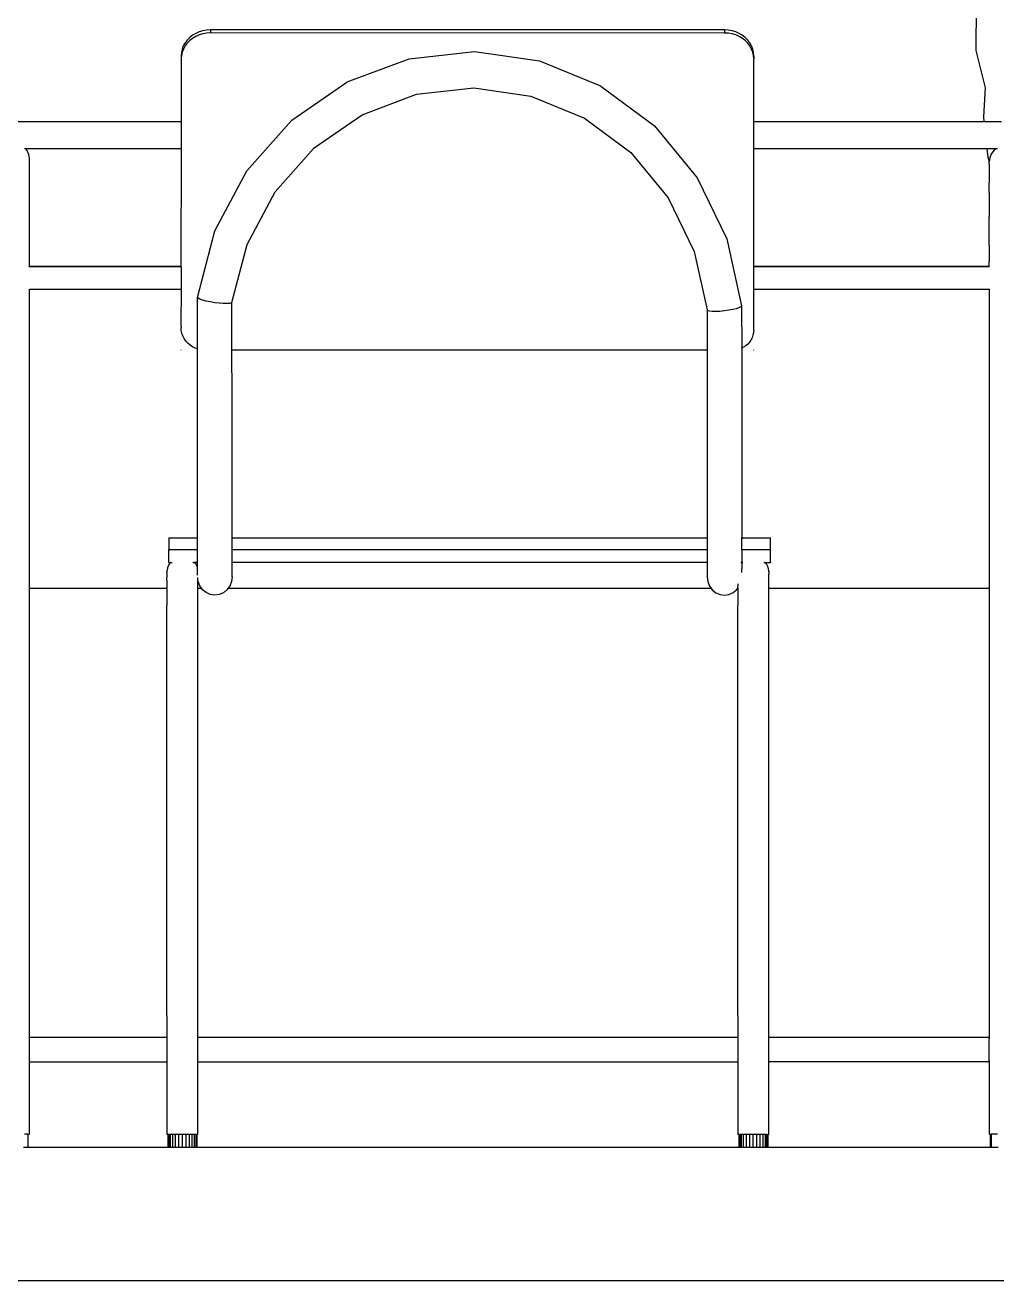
# Model space of a CAD drawing. Header units: metres. Extents: x -4.29 to 4.37, y -2.02 to 2.15.
# Drawn here: x -1.372 to -0.642, y -2.019 to -1.077 of the extents above; entities that cross this region are included whole.
import ezdxf

# ---------------------------------------------------------------- set-up
doc = ezdxf.new("R2010")
doc.units = ezdxf.units.M
doc.layers.add('SectionCutEdges', color=7, linetype='Continuous')

msp = doc.modelspace()

# ---------------------------------------------------------------- linework, layer by layer
for p, q in [((-0.65794, -1.06235), (-0.65818, -1.09602)), ((-1.24409, -1.08318), (-1.24648, -1.0846)), ((-1.2415, -1.08205), (-1.24409, -1.08318)), ((-1.23878, -1.08123), (-1.2415, -1.08205)), ((-1.23873, -1.08356), (-1.24146, -1.08438)), ((-1.23596, -1.08074), (-1.23878, -1.08123)), ((-1.23591, -1.08307), (-1.23873, -1.08356)), ((-1.23308, -1.08057), (-1.23596, -1.08074)), ((-1.23304, -1.0829), (-1.23591, -1.08307)), ((-0.84703, -1.08057), (-1.23308, -1.08057)), ((-1.23308, -1.08057), (-1.23304, -1.0829)), ((-0.84699, -1.08291), (-1.23304, -1.0829)), ((-0.84416, -1.08074), (-0.84703, -1.08057)), ((-0.84703, -1.08057), (-0.84699, -1.08291)), ((-0.84411, -1.08307), (-0.84699, -1.08291)), ((-0.84134, -1.08124), (-0.84416, -1.08074)), ((-0.84129, -1.08357), (-0.84411, -1.08307)), ((-0.83861, -1.08206), (-0.84134, -1.08124)), ((-0.83857, -1.08439), (-0.84129, -1.08357)), ((-0.83603, -1.08318), (-0.83861, -1.08206)), ((-0.83364, -1.0846), (-0.83603, -1.08318)), ((-1.25342, -1.09259), (-1.25434, -1.09501)), ((-1.25214, -1.09031), (-1.25342, -1.09259)), ((-1.25209, -1.09264), (-1.25337, -1.09492)), ((-1.25054, -1.08819), (-1.25214, -1.09031)), ((-1.2505, -1.09052), (-1.25209, -1.09264)), ((-1.24864, -1.08628), (-1.25054, -1.08819)), ((-1.2486, -1.08861), (-1.2505, -1.09052)), ((-1.24648, -1.0846), (-1.24864, -1.08628)), ((-1.24643, -1.08693), (-1.2486, -1.08861)), ((-1.24404, -1.08551), (-1.24643, -1.08693)), ((-1.24146, -1.08438), (-1.24404, -1.08551)), ((-0.83599, -1.08551), (-0.83857, -1.08439)), ((-0.8336, -1.08693), (-0.83599, -1.08551)), ((-0.83148, -1.08628), (-0.83364, -1.0846)), ((-0.83143, -1.08861), (-0.8336, -1.08693)), ((-0.82958, -1.0882), (-0.83148, -1.08628)), ((-0.82954, -1.09053), (-0.83143, -1.08861)), ((-0.82799, -1.09031), (-0.82958, -1.0882)), ((-0.82794, -1.09264), (-0.82954, -1.09053)), ((-0.82671, -1.0926), (-0.82799, -1.09031)), ((-0.82667, -1.09493), (-0.82794, -1.09264)), ((-0.82579, -1.09501), (-0.82671, -1.0926)), ((-1.25509, -1.10005), (-1.25512, -1.14949)), ((-1.2549, -1.09751), (-1.25509, -1.10005)), ((-1.25509, -1.10005), (-1.25505, -1.10238)), ((-1.25505, -1.10238), (-1.25507, -1.14949)), ((-1.25486, -1.09984), (-1.25505, -1.10238)), ((-1.25434, -1.09501), (-1.2549, -1.09751)), ((-1.2543, -1.09734), (-1.25486, -1.09984)), ((-1.25337, -1.09492), (-1.2543, -1.09734)), ((-1.13042, -1.11967), (-1.08389, -1.10221)), ((-1.08389, -1.10221), (-1.03477, -1.0968)), ((-1.03477, -1.0968), (-0.98589, -1.10373)), ((-0.82574, -1.09734), (-0.82667, -1.09493)), ((-0.82523, -1.09751), (-0.82579, -1.09501)), ((-0.82518, -1.09984), (-0.82574, -1.09734)), ((-0.82504, -1.10005), (-0.82523, -1.09751)), ((-0.825, -1.10238), (-0.82518, -1.09984)), ((-0.82504, -1.10005), (-0.825, -1.10238)), ((-0.82502, -1.14949), (-0.825, -1.10238)), ((-0.65818, -1.09602), (-0.65136, -1.12406)), ((-0.98589, -1.10373), (-0.94007, -1.12262)), ((-1.17196, -1.14835), (-1.13062, -1.1198)), ((-1.13062, -1.1198), (-1.13042, -1.11967)), ((-1.11921, -1.14421), (-1.07839, -1.12889)), ((-1.07839, -1.12889), (-1.03529, -1.12414)), ((-1.03529, -1.12414), (-0.9924, -1.13023)), ((-0.9924, -1.13023), (-0.9522, -1.1468)), ((-0.93986, -1.12277), (-0.94007, -1.12262)), ((-0.93986, -1.12277), (-0.89966, -1.15258)), ((-0.65136, -1.12406), (-0.65255, -1.14589)), ((-1.25512, -1.14949), (-1.38855, -1.14949)), ((-1.25512, -1.14949), (-1.25513, -1.16949)), ((-1.25507, -1.14949), (-1.25512, -1.14949)), ((-1.25507, -1.14949), (-1.25509, -1.16949)), ((-1.20563, -1.18631), (-1.17196, -1.14835)), ((-1.15513, -1.169), (-1.11921, -1.14421)), ((-0.9522, -1.1468), (-0.9173, -1.1727)), ((-0.82504, -1.16949), (-0.82502, -1.14949)), ((-0.65215, -1.14949), (-0.82502, -1.14949)), ((-0.65255, -1.14589), (-0.65215, -1.14949)), ((-0.63888, -1.14949), (-0.65215, -1.14949)), ((-0.89966, -1.15258), (-0.8675, -1.19156)), ((-1.3726, -1.16949), (-1.37189, -1.16949)), ((-1.37066, -1.1711), (-1.37189, -1.16949)), ((-1.37189, -1.16949), (-1.25513, -1.16949)), ((-1.36944, -1.17404), (-1.37066, -1.1711)), ((-1.36903, -1.17719), (-1.36944, -1.17404)), ((-1.36903, -1.17895), (-1.36903, -1.17719)), ((-1.25513, -1.16949), (-1.25518, -1.25826)), ((-1.25509, -1.16949), (-1.25518, -1.25826)), ((-1.25513, -1.16949), (-1.25509, -1.16949)), ((-1.18453, -1.20216), (-1.15513, -1.169)), ((-1.15513, -1.169), (-1.15542, -1.1692)), ((-0.9173, -1.1727), (-0.88921, -1.20674)), ((-0.82509, -1.25826), (-0.82504, -1.16949)), ((-0.82504, -1.16949), (-0.64994, -1.16949)), ((-0.64994, -1.16949), (-0.6492, -1.17617)), ((-0.64994, -1.16949), (-0.64281, -1.16949)), ((-0.6492, -1.17617), (-0.64818, -1.17949)), ((-0.64777, -1.17634), (-0.64818, -1.17949)), ((-0.64655, -1.1734), (-0.64777, -1.17634)), ((-0.64461, -1.17087), (-0.64655, -1.1734)), ((-0.64281, -1.16949), (-0.64461, -1.17087)), ((-0.64281, -1.16949), (-0.64209, -1.16949)), ((-1.36903, -1.18219), (-1.36903, -1.17895)), ((-1.36903, -1.18687), (-1.36903, -1.18219)), ((-1.36903, -1.19291), (-1.36903, -1.18687)), ((-1.22968, -1.23148), (-1.20563, -1.18631)), ((-0.64818, -1.18125), (-0.64818, -1.17949)), ((-0.64818, -1.18125), (-0.64818, -1.18449)), ((-0.64818, -1.18449), (-0.64818, -1.18917)), ((-1.36903, -1.20024), (-1.36903, -1.19291)), ((-0.8675, -1.19156), (-0.84523, -1.23746)), ((-0.64818, -1.18917), (-0.64818, -1.19521)), ((-0.64818, -1.20254), (-0.64818, -1.19521)), ((-1.36903, -1.20875), (-1.36903, -1.20024)), ((-1.20553, -1.24161), (-1.18453, -1.20216)), ((-0.64818, -1.20254), (-0.64818, -1.21105)), ((-1.36903, -1.21834), (-1.36903, -1.20875)), ((-0.88921, -1.20674), (-0.86976, -1.24683)), ((-0.64818, -1.21105), (-0.64818, -1.22064)), ((-1.36903, -1.22885), (-1.36903, -1.21834)), ((-0.64818, -1.23115), (-0.64818, -1.22064)), ((-1.36903, -1.24016), (-1.36903, -1.22885)), ((-1.24273, -1.28131), (-1.22968, -1.23148)), ((-0.64818, -1.24246), (-0.64818, -1.23115)), ((-1.36903, -1.25209), (-1.36903, -1.24016)), ((-1.21692, -1.28506), (-1.20553, -1.24161)), ((-0.84523, -1.23746), (-0.83414, -1.28765)), ((-0.64818, -1.24246), (-0.64818, -1.25439)), ((-1.36903, -1.25826), (-1.36903, -1.25209)), ((-0.86976, -1.24683), (-0.86009, -1.2906)), ((-1.36903, -1.25848), (-1.36911, -1.25848)), ((-1.25518, -1.25826), (-1.36903, -1.25826)), ((-1.36903, -1.25848), (-1.36903, -1.25826)), ((-1.36903, -1.25855), (-1.36903, -1.25848)), ((-1.25514, -1.25848), (-1.36903, -1.25848)), ((-1.36903, -1.25877), (-1.36903, -1.25855)), ((-1.25518, -1.25826), (-1.25514, -1.25848)), ((-1.25514, -1.25826), (-1.25518, -1.25826)), ((-1.25514, -1.25848), (-1.25518, -1.25855)), ((-1.25518, -1.25855), (-1.25514, -1.25877)), ((-1.25514, -1.25848), (-1.25514, -1.25855)), ((-1.25514, -1.25877), (-1.25514, -1.25962)), ((-1.25514, -1.25962), (-1.25514, -1.26097)), ((-1.25514, -1.26097), (-1.25514, -1.26274)), ((-1.25514, -1.26274), (-1.25514, -1.26479)), ((-0.64818, -1.25826), (-0.82509, -1.25826)), ((-0.82509, -1.25848), (-0.82509, -1.25826)), ((-0.64818, -1.25848), (-0.82509, -1.25848)), ((-0.82509, -1.25855), (-0.82509, -1.25848)), ((-0.82509, -1.25877), (-0.82509, -1.25855)), ((-0.82509, -1.25962), (-0.82509, -1.25877)), ((-0.82509, -1.26097), (-0.82509, -1.25962)), ((-0.82509, -1.26274), (-0.82509, -1.26097)), ((-0.82509, -1.26479), (-0.82509, -1.26274)), ((-0.64818, -1.25826), (-0.64818, -1.25439)), ((-0.64818, -1.25848), (-0.64818, -1.25826)), ((-0.64818, -1.25855), (-0.64818, -1.25848)), ((-0.64812, -1.25848), (-0.64818, -1.25848)), ((-0.64818, -1.25876), (-0.64818, -1.25855)), ((-1.25514, -1.27125), (-1.25515, -1.27302)), ((-1.25514, -1.26479), (-1.25514, -1.267)), ((-1.25514, -1.267), (-1.25514, -1.2692)), ((-1.25514, -1.2692), (-1.25514, -1.27125)), ((-0.82509, -1.267), (-0.82509, -1.26479)), ((-0.82509, -1.2692), (-0.82509, -1.267)), ((-0.82509, -1.27125), (-0.82509, -1.2692)), ((-0.82509, -1.27302), (-0.82509, -1.27125)), ((-1.36903, -1.27522), (-1.36903, -1.27513)), ((-1.36903, -1.2753), (-1.36903, -1.27522)), ((-1.25519, -1.2753), (-1.36903, -1.2753)), ((-1.36903, -1.27551), (-1.36903, -1.2753)), ((-1.36903, -1.27719), (-1.36903, -1.27551)), ((-1.25515, -1.27551), (-1.36903, -1.27551)), ((-1.36903, -1.49949), (-1.36903, -1.27719)), ((-1.25515, -1.27551), (-1.2552, -1.30189)), ((-1.25519, -1.27522), (-1.25519, -1.2753)), ((-1.25515, -1.27522), (-1.25519, -1.2753)), ((-1.25519, -1.2753), (-1.25515, -1.27551)), ((-1.25515, -1.2753), (-1.25519, -1.2753)), ((-1.25515, -1.27302), (-1.25515, -1.27437)), ((-1.25515, -1.27437), (-1.25515, -1.27522)), ((-1.2423, -1.28192), (-1.24273, -1.28131)), ((-1.24273, -1.31989), (-1.24273, -1.28131)), ((-0.82511, -1.30605), (-0.8251, -1.27551)), ((-0.8251, -1.27437), (-0.82509, -1.27302)), ((-0.8251, -1.27522), (-0.8251, -1.27437)), ((-0.8251, -1.2753), (-0.8251, -1.27522)), ((-0.64818, -1.2753), (-0.8251, -1.2753)), ((-0.8251, -1.27551), (-0.8251, -1.2753)), ((-0.64818, -1.27551), (-0.8251, -1.27551)), ((-0.64818, -1.27522), (-0.64818, -1.27497)), ((-0.64818, -1.27522), (-0.64818, -1.2753)), ((-0.64818, -1.2753), (-0.64818, -1.27551)), ((-0.64818, -1.27551), (-0.64818, -1.27949)), ((-0.64818, -1.27949), (-0.64818, -1.49949)), ((-1.24101, -1.28262), (-1.2423, -1.28192)), ((-1.23896, -1.28336), (-1.24101, -1.28262)), ((-1.23629, -1.28409), (-1.23896, -1.28336)), ((-1.23318, -1.28475), (-1.23629, -1.28409)), ((-1.22984, -1.28531), (-1.23318, -1.28475)), ((-1.2265, -1.28572), (-1.22984, -1.28531)), ((-1.22339, -1.28596), (-1.2265, -1.28572)), ((-1.22071, -1.28601), (-1.22339, -1.28596)), ((-1.21865, -1.28587), (-1.22071, -1.28601)), ((-1.21736, -1.28555), (-1.21865, -1.28587)), ((-1.21692, -1.28506), (-1.21736, -1.28555)), ((-1.21688, -1.3206), (-1.21692, -1.28506)), ((-0.86009, -1.2906), (-0.85965, -1.2911)), ((-0.86009, -1.2906), (-0.86003, -1.3206)), ((-0.85965, -1.2911), (-0.85836, -1.29147)), ((-0.84713, -1.29126), (-0.84378, -1.2908)), ((-0.84378, -1.2908), (-0.84064, -1.29024)), ((-0.84064, -1.29024), (-0.83795, -1.28959)), ((-0.83795, -1.28959), (-0.83589, -1.28892)), ((-0.83589, -1.28892), (-0.83459, -1.28826)), ((-0.83459, -1.28826), (-0.83414, -1.28765)), ((-0.83414, -1.28765), (-0.83411, -1.31932)), ((-0.85836, -1.29147), (-0.8563, -1.29168)), ((-0.8563, -1.29168), (-0.85362, -1.29171)), ((-0.85362, -1.29171), (-0.85049, -1.29157)), ((-0.85049, -1.29157), (-0.84713, -1.29126)), ((-1.2552, -1.30189), (-1.25516, -1.30393)), ((-1.25502, -1.30611), (-1.25516, -1.30393)), ((-1.25457, -1.30824), (-1.25502, -1.30611)), ((-1.25385, -1.31031), (-1.25457, -1.30824)), ((-0.82563, -1.30982), (-0.82627, -1.31162)), ((-0.82524, -1.30795), (-0.82563, -1.30982)), ((-0.82511, -1.30605), (-0.82524, -1.30795)), ((-1.25284, -1.31226), (-1.25385, -1.31031)), ((-1.25158, -1.31408), (-1.25284, -1.31226)), ((-1.25008, -1.31572), (-1.25158, -1.31408)), ((-1.24838, -1.31715), (-1.25008, -1.31572)), ((-1.24649, -1.31836), (-1.24838, -1.31715)), ((-1.24445, -1.31933), (-1.24649, -1.31836)), ((-1.24273, -1.31989), (-1.24445, -1.31933)), ((-0.83448, -1.31949), (-0.83456, -1.31952)), ((-0.83411, -1.31932), (-0.83448, -1.31949)), ((-0.8327, -1.31865), (-0.83411, -1.31932)), ((-0.83411, -1.31932), (-0.83408, -1.46181)), ((-0.83105, -1.31759), (-0.8327, -1.31865)), ((-0.82956, -1.31634), (-0.83105, -1.31759)), ((-0.82825, -1.31491), (-0.82956, -1.31634)), ((-0.82715, -1.31333), (-0.82825, -1.31491)), ((-0.82627, -1.31162), (-0.82715, -1.31333)), ((-1.25517, -1.3206), (-1.25516, -1.32088)), ((-1.25517, -1.3206), (-1.25516, -1.32088)), ((-1.24274, -1.35552), (-1.24273, -1.31989)), ((-1.21688, -1.3206), (-0.86003, -1.3206)), ((-1.21685, -1.35552), (-1.21688, -1.3206)), ((-0.86003, -1.3206), (-0.85997, -1.35552)), ((-0.82511, -1.32089), (-0.82512, -1.3206)), ((-0.82511, -1.32089), (-0.82512, -1.3206)), ((-1.24274, -1.37321), (-1.24274, -1.35552)), ((-1.21685, -1.37322), (-1.21685, -1.35552)), ((-0.85997, -1.35552), (-0.85997, -1.37322)), ((-1.24274, -1.3906), (-1.24274, -1.37321)), ((-1.21685, -1.39061), (-1.21685, -1.37322)), ((-0.85997, -1.37322), (-0.85997, -1.39061)), ((-1.24274, -1.40738), (-1.24274, -1.3906)), ((-1.21685, -1.40741), (-1.21685, -1.39061)), ((-0.85997, -1.39061), (-0.85997, -1.40741)), ((-1.24274, -1.42328), (-1.24274, -1.40738)), ((-1.21685, -1.42332), (-1.21685, -1.40741)), ((-0.85997, -1.40741), (-0.85997, -1.42332)), ((-1.24274, -1.43802), (-1.24274, -1.42328)), ((-1.21685, -1.43807), (-1.21685, -1.42332)), ((-0.85997, -1.42332), (-0.85997, -1.43807)), ((-1.24274, -1.45135), (-1.24274, -1.43802)), ((-1.21685, -1.45141), (-1.21685, -1.43807)), ((-0.85997, -1.43807), (-0.85997, -1.45141)), ((-1.24274, -1.46181), (-1.24274, -1.45135)), ((-1.21685, -1.46181), (-1.21685, -1.45141)), ((-0.85997, -1.45141), (-0.85997, -1.46181)), ((-1.26441, -1.46181), (-1.24274, -1.46181)), ((-1.26441, -1.46181), (-1.26441, -1.46192)), ((-1.26441, -1.46192), (-1.26441, -1.46206)), ((-1.26441, -1.46206), (-1.26441, -1.4628)), ((-1.26441, -1.4628), (-1.26441, -1.47059)), ((-1.24274, -1.46192), (-1.24274, -1.46181)), ((-1.24274, -1.46206), (-1.24274, -1.46192)), ((-1.24274, -1.4628), (-1.24274, -1.46206)), ((-1.24274, -1.46304), (-1.24274, -1.4628)), ((-1.24274, -1.47059), (-1.24274, -1.46304)), ((-1.21685, -1.46181), (-0.85997, -1.46181)), ((-1.21685, -1.46192), (-1.21685, -1.46181)), ((-1.21685, -1.46206), (-1.21685, -1.46192)), ((-1.21685, -1.4628), (-1.21685, -1.46206)), ((-1.21685, -1.4631), (-1.21685, -1.4628)), ((-1.21685, -1.47059), (-1.21685, -1.4631)), ((-0.85997, -1.46181), (-0.85997, -1.46192)), ((-0.85997, -1.46192), (-0.85997, -1.46206)), ((-0.85997, -1.46206), (-0.85997, -1.4628)), ((-0.85997, -1.4628), (-0.85997, -1.4631)), ((-0.85997, -1.4631), (-0.85997, -1.47059)), ((-0.83453, -1.46181), (-0.83408, -1.46181)), ((-0.83408, -1.46181), (-0.81242, -1.46181)), ((-0.83408, -1.46181), (-0.83408, -1.46192)), ((-0.83408, -1.46192), (-0.83408, -1.46206)), ((-0.83408, -1.46206), (-0.83408, -1.4628)), ((-0.83408, -1.47059), (-0.83408, -1.4628)), ((-0.81242, -1.46181), (-0.81242, -1.46192)), ((-0.81242, -1.46206), (-0.81242, -1.46192)), ((-0.81242, -1.4628), (-0.81242, -1.46206)), ((-0.81242, -1.47059), (-0.81242, -1.4628)), ((-1.26441, -1.47059), (-1.24274, -1.47059)), ((-1.26441, -1.47304), (-1.26441, -1.47059)), ((-1.26441, -1.47564), (-1.26441, -1.47304)), ((-1.26441, -1.47771), (-1.26441, -1.47564)), ((-1.26441, -1.47922), (-1.26441, -1.47771)), ((-1.26441, -1.48013), (-1.26441, -1.47922)), ((-1.24274, -1.47304), (-1.24274, -1.47059)), ((-1.24274, -1.47564), (-1.24274, -1.47304)), ((-1.24274, -1.47771), (-1.24274, -1.47564)), ((-1.24274, -1.47922), (-1.24274, -1.47771)), ((-1.24274, -1.48013), (-1.24274, -1.47922)), ((-1.21685, -1.47059), (-0.85997, -1.47059)), ((-1.21685, -1.47304), (-1.21685, -1.47059)), ((-1.21685, -1.47564), (-1.21685, -1.47304)), ((-1.21685, -1.47771), (-1.21685, -1.47564)), ((-1.21685, -1.47922), (-1.21685, -1.47771)), ((-1.21685, -1.48013), (-1.21685, -1.47922)), ((-0.85997, -1.47059), (-0.85997, -1.47304)), ((-0.85997, -1.47304), (-0.85997, -1.47564)), ((-0.85997, -1.47564), (-0.85997, -1.47771)), ((-0.85997, -1.47771), (-0.85997, -1.47922)), ((-0.85997, -1.47922), (-0.85997, -1.48013)), ((-0.83453, -1.47059), (-0.83408, -1.47059)), ((-0.83408, -1.47059), (-0.81242, -1.47059)), ((-0.83408, -1.47059), (-0.83408, -1.47304)), ((-0.83408, -1.47304), (-0.83408, -1.47564)), ((-0.83408, -1.47564), (-0.83408, -1.47771)), ((-0.83408, -1.47771), (-0.83408, -1.47922)), ((-0.83408, -1.47922), (-0.83408, -1.48013)), ((-0.81242, -1.47304), (-0.81242, -1.47059)), ((-0.81242, -1.47564), (-0.81242, -1.47304)), ((-0.81242, -1.47771), (-0.81242, -1.47564)), ((-0.81242, -1.47922), (-0.81242, -1.47771)), ((-0.81242, -1.48013), (-0.81242, -1.47922)), ((-1.26542, -1.48464), (-1.26575, -1.48706)), ((-1.26575, -1.48706), (-1.26573, -1.48718)), ((-1.26573, -1.48718), (-1.26575, -1.48731)), ((-1.26575, -1.48806), (-1.26575, -1.48731)), ((-1.26575, -1.48806), (-1.26575, -1.48929)), ((-1.26431, -1.4818), (-1.26542, -1.48435)), ((-1.26542, -1.48435), (-1.26542, -1.48464)), ((-1.26441, -1.48041), (-1.26441, -1.48013)), ((-1.26441, -1.48041), (-1.26317, -1.48041)), ((-1.26317, -1.48041), (-1.26431, -1.4818)), ((-1.26295, -1.48013), (-1.26317, -1.48041)), ((-1.26292, -1.48041), (-1.26317, -1.48041)), ((-1.26292, -1.48041), (-1.26251, -1.48041)), ((-1.26251, -1.48041), (-1.26182, -1.48041)), ((-1.24603, -1.48041), (-1.24629, -1.48041)), ((-1.24603, -1.48041), (-1.2453, -1.48041)), ((-1.2453, -1.48041), (-1.24502, -1.48041)), ((-1.24502, -1.48041), (-1.24526, -1.48013)), ((-1.24274, -1.48041), (-1.24502, -1.48041)), ((-1.24412, -1.48141), (-1.24502, -1.48041)), ((-1.2429, -1.48391), (-1.24412, -1.48141)), ((-1.24274, -1.48484), (-1.2429, -1.48391)), ((-1.24274, -1.48041), (-1.24274, -1.48013)), ((-1.24274, -1.48073), (-1.24274, -1.48041)), ((-1.24274, -1.48484), (-1.24274, -1.48073)), ((-1.24274, -1.48513), (-1.24274, -1.48484)), ((-1.24274, -1.48601), (-1.24274, -1.48513)), ((-1.24274, -1.48643), (-1.24274, -1.48601)), ((-1.24274, -1.48746), (-1.24274, -1.48643)), ((-1.24274, -1.4893), (-1.24274, -1.48746)), ((-1.21685, -1.48041), (-1.21685, -1.48013)), ((-0.85997, -1.48041), (-1.21685, -1.48041)), ((-1.21685, -1.4808), (-1.21685, -1.48041)), ((-1.21685, -1.4865), (-1.21685, -1.4808)), ((-1.21685, -1.48996), (-1.21685, -1.4865)), ((-0.85997, -1.48013), (-0.85997, -1.48041)), ((-0.85997, -1.48041), (-0.85997, -1.4808)), ((-0.85997, -1.4808), (-0.85997, -1.4865)), ((-0.85997, -1.4865), (-0.85997, -1.48996)), ((-0.83453, -1.48041), (-0.83453, -1.48046)), ((-0.83453, -1.48041), (-0.83448, -1.48041)), ((-0.83426, -1.48013), (-0.83448, -1.48041)), ((-0.83448, -1.48041), (-0.83423, -1.48041)), ((-0.83423, -1.48041), (-0.83408, -1.48041)), ((-0.83408, -1.48013), (-0.83408, -1.48024)), ((-0.83408, -1.48024), (-0.83408, -1.48041)), ((-0.83408, -1.48041), (-0.83382, -1.48041)), ((-0.83408, -1.48041), (-0.83408, -1.48121)), ((-0.83408, -1.48121), (-0.83408, -1.48281)), ((-0.83408, -1.48281), (-0.83408, -1.48502)), ((-0.83408, -1.48781), (-0.83408, -1.48502)), ((-0.83382, -1.48041), (-0.83313, -1.48041)), ((-0.8176, -1.48041), (-0.81734, -1.48041)), ((-0.81734, -1.48041), (-0.81661, -1.48041)), ((-0.81661, -1.48041), (-0.81633, -1.48041)), ((-0.81633, -1.48041), (-0.81657, -1.48013)), ((-0.81543, -1.48141), (-0.81633, -1.48041)), ((-0.81633, -1.48041), (-0.81242, -1.48041)), ((-0.81421, -1.48391), (-0.81543, -1.48141)), ((-0.81374, -1.4866), (-0.81421, -1.48391)), ((-0.81383, -1.48727), (-0.81374, -1.48689)), ((-0.81376, -1.48677), (-0.81374, -1.4866)), ((-0.81374, -1.48689), (-0.81376, -1.48677)), ((-0.81374, -1.48689), (-0.81374, -1.48761)), ((-0.81374, -1.48761), (-0.81374, -1.48913)), ((-0.81374, -1.49106), (-0.81374, -1.48913)), ((-0.81242, -1.48013), (-0.81242, -1.48041)), ((-1.26575, -1.48929), (-1.26575, -1.49147)), ((-1.26575, -1.49388), (-1.26575, -1.49147)), ((-1.26575, -1.49388), (-1.26575, -1.49677)), ((-1.26575, -1.49677), (-1.26575, -1.49949)), ((-1.24267, -1.48984), (-1.24274, -1.4893)), ((-1.24243, -1.49231), (-1.24243, -1.49164)), ((-1.24243, -1.4935), (-1.24243, -1.49231)), ((-1.24243, -1.49641), (-1.24243, -1.4935)), ((-1.2423, -1.4946), (-1.24243, -1.4935)), ((-1.24243, -1.49949), (-1.24243, -1.49641)), ((-1.241, -1.4979), (-1.2423, -1.4946)), ((-1.23985, -1.49949), (-1.241, -1.4979)), ((-1.21859, -1.49797), (-1.21969, -1.49949)), ((-1.21729, -1.49467), (-1.21859, -1.49797)), ((-1.21685, -1.49112), (-1.21729, -1.49467)), ((-1.21685, -1.49112), (-1.21685, -1.48996)), ((-0.85997, -1.48996), (-0.85997, -1.49112)), ((-0.85997, -1.49112), (-0.85953, -1.49467)), ((-0.85953, -1.49467), (-0.85823, -1.49797)), ((-0.85823, -1.49797), (-0.85713, -1.49949)), ((-0.83706, -1.49655), (-0.83699, -1.49631)), ((-0.83706, -1.49655), (-0.83706, -1.4984)), ((-0.83706, -1.49962), (-0.83706, -1.4984)), ((-0.81374, -1.4935), (-0.81374, -1.49106)), ((-0.81374, -1.49641), (-0.81374, -1.4935)), ((-0.81374, -1.49949), (-0.81374, -1.49641)), ((-1.36903, -1.49949), (-1.26575, -1.49949)), ((-1.36903, -1.83666), (-1.36903, -1.49949)), ((-1.26575, -1.5001), (-1.26575, -1.49949)), ((-1.26575, -1.5001), (-1.26575, -1.50382)), ((-1.26575, -1.50382), (-1.26575, -1.50789)), ((-1.26575, -1.50789), (-1.26575, -1.51227)), ((-1.24243, -1.49949), (-1.23985, -1.49949)), ((-1.24243, -1.49978), (-1.24243, -1.49949)), ((-1.24243, -1.50354), (-1.24243, -1.49978)), ((-1.24243, -1.50765), (-1.24243, -1.50354)), ((-1.24243, -1.51207), (-1.24243, -1.50765)), ((-1.23895, -1.50075), (-1.23985, -1.49949)), ((-1.23627, -1.50293), (-1.23895, -1.50075)), ((-1.23314, -1.50431), (-1.23627, -1.50293)), ((-1.22979, -1.50478), (-1.23314, -1.50431)), ((-1.22644, -1.50433), (-1.22979, -1.50478)), ((-1.22332, -1.50297), (-1.22644, -1.50433)), ((-1.22064, -1.5008), (-1.22332, -1.50297)), ((-1.21969, -1.49949), (-1.22064, -1.5008)), ((-1.21969, -1.49949), (-0.85713, -1.49949)), ((-0.85713, -1.49949), (-0.85618, -1.5008)), ((-0.85618, -1.5008), (-0.8535, -1.50297)), ((-0.8535, -1.50297), (-0.85038, -1.50433)), ((-0.85038, -1.50433), (-0.84703, -1.50478)), ((-0.84703, -1.50478), (-0.84368, -1.50431)), ((-0.84368, -1.50431), (-0.84056, -1.50293)), ((-0.84056, -1.50293), (-0.83788, -1.50075)), ((-0.83788, -1.50075), (-0.83706, -1.49962)), ((-0.83706, -1.49962), (-0.83706, -1.5001)), ((-0.83706, -1.5001), (-0.83706, -1.50382)), ((-0.83706, -1.50382), (-0.83706, -1.50789)), ((-0.83706, -1.50789), (-0.83706, -1.51227)), ((-0.81374, -1.49949), (-0.64818, -1.49949)), ((-0.81374, -1.49978), (-0.81374, -1.49949)), ((-0.81374, -1.50354), (-0.81374, -1.49978)), ((-0.81374, -1.50765), (-0.81374, -1.50354)), ((-0.81374, -1.51207), (-0.81374, -1.50765)), ((-0.64818, -1.49949), (-0.64818, -1.83666)), ((-1.26575, -1.51688), (-1.26575, -1.51227)), ((-1.26575, -1.52169), (-1.26575, -1.51688)), ((-1.24243, -1.51673), (-1.24243, -1.51207)), ((-1.24243, -1.52158), (-1.24243, -1.51673)), ((-0.83706, -1.51688), (-0.83706, -1.51227)), ((-0.83706, -1.52169), (-0.83706, -1.51688)), ((-0.81374, -1.51673), (-0.81374, -1.51207)), ((-0.81374, -1.52158), (-0.81374, -1.51673)), ((-1.26575, -1.82061), (-1.26575, -1.52169)), ((-1.24243, -1.82056), (-1.24243, -1.52158)), ((-0.83706, -1.82061), (-0.83706, -1.52169)), ((-0.81374, -1.82056), (-0.81374, -1.52158)), ((-1.26575, -1.82061), (-1.26575, -1.83666)), ((-1.24243, -1.83666), (-1.24243, -1.82056)), ((-0.83706, -1.82061), (-0.83706, -1.83666)), ((-0.81374, -1.83666), (-0.81374, -1.82056)), ((-1.36903, -1.83666), (-1.36681, -1.83666)), ((-1.36903, -1.83697), (-1.36903, -1.83666)), ((-1.36903, -1.83788), (-1.36903, -1.83697)), ((-1.36681, -1.83666), (-1.36164, -1.83666)), ((-1.36164, -1.83666), (-1.35574, -1.83666)), ((-1.35574, -1.83666), (-1.34921, -1.83666)), ((-1.34921, -1.83666), (-1.34217, -1.83666)), ((-1.34217, -1.83666), (-1.33474, -1.83666)), ((-1.33474, -1.83666), (-1.32704, -1.83666)), ((-1.32704, -1.83666), (-1.31921, -1.83666)), ((-1.31921, -1.83666), (-1.26575, -1.83666)), ((-1.26575, -1.83666), (-1.26575, -1.83697)), ((-1.26575, -1.83697), (-1.26575, -1.83788)), ((-1.24243, -1.83666), (-0.83706, -1.83666)), ((-1.24243, -1.83697), (-1.24243, -1.83666)), ((-1.24243, -1.83788), (-1.24243, -1.83697)), ((-0.83706, -1.83666), (-0.83706, -1.83697)), ((-0.83706, -1.83697), (-0.83706, -1.83788)), ((-0.81374, -1.83666), (-0.69705, -1.83666)), ((-0.81374, -1.83697), (-0.81374, -1.83666)), ((-0.81374, -1.83788), (-0.81374, -1.83697)), ((-0.69705, -1.83666), (-0.68922, -1.83666)), ((-0.68922, -1.83666), (-0.68152, -1.83666)), ((-0.68152, -1.83666), (-0.67409, -1.83666)), ((-0.67409, -1.83666), (-0.66705, -1.83666)), ((-0.66705, -1.83666), (-0.66052, -1.83666)), ((-0.66052, -1.83666), (-0.65462, -1.83666)), ((-0.65462, -1.83666), (-0.64945, -1.83666)), ((-0.64945, -1.83666), (-0.64818, -1.83666)), ((-0.64818, -1.83697), (-0.64818, -1.83666)), ((-0.64818, -1.83697), (-0.64818, -1.83788)), ((-1.36903, -1.83902), (-1.36903, -1.83788)), ((-1.36903, -1.83934), (-1.36903, -1.83902)), ((-1.36903, -1.84123), (-1.36903, -1.83934)), ((-1.36903, -1.84239), (-1.36903, -1.84123)), ((-1.36903, -1.84344), (-1.36903, -1.84239)), ((-1.36903, -1.84581), (-1.36903, -1.84344)), ((-1.36903, -1.84818), (-1.36903, -1.84581)), ((-1.26575, -1.83788), (-1.26575, -1.83934)), ((-1.26575, -1.83934), (-1.26575, -1.84123)), ((-1.26575, -1.84123), (-1.26575, -1.84344)), ((-1.26575, -1.84344), (-1.26575, -1.84581)), ((-1.26575, -1.84581), (-1.26575, -1.84818)), ((-1.24243, -1.83934), (-1.24243, -1.83788)), ((-1.24243, -1.84123), (-1.24243, -1.83934)), ((-1.24243, -1.84344), (-1.24243, -1.84123)), ((-1.24243, -1.84581), (-1.24243, -1.84344)), ((-1.24243, -1.84818), (-1.24243, -1.84581)), ((-0.83706, -1.83788), (-0.83706, -1.83934)), ((-0.83706, -1.83934), (-0.83706, -1.84123)), ((-0.83706, -1.84123), (-0.83706, -1.84344)), ((-0.83706, -1.84344), (-0.83706, -1.84581)), ((-0.83706, -1.84581), (-0.83706, -1.84818)), ((-0.81374, -1.83934), (-0.81374, -1.83788)), ((-0.81374, -1.84123), (-0.81374, -1.83934)), ((-0.81374, -1.84344), (-0.81374, -1.84123)), ((-0.81374, -1.84581), (-0.81374, -1.84344)), ((-0.81374, -1.84818), (-0.81374, -1.84581)), ((-0.64818, -1.83934), (-0.64818, -1.83788)), ((-0.64818, -1.84014), (-0.64818, -1.83934)), ((-0.64818, -1.84123), (-0.64818, -1.84014)), ((-0.64818, -1.84344), (-0.64818, -1.84123)), ((-0.64818, -1.84581), (-0.64818, -1.84344)), ((-0.64818, -1.84818), (-0.64818, -1.84581)), ((-1.36903, -1.84924), (-1.36903, -1.84818)), ((-1.36903, -1.85039), (-1.36903, -1.84924)), ((-1.36903, -1.85229), (-1.36903, -1.85039)), ((-1.36903, -1.8526), (-1.36903, -1.85229)), ((-1.36903, -1.85375), (-1.36903, -1.8526)), ((-1.36903, -1.85462), (-1.36903, -1.85375)), ((-1.36903, -1.85466), (-1.36903, -1.85462)), ((-1.36903, -1.85497), (-1.36903, -1.85466)), ((-1.36903, -1.90949), (-1.36903, -1.85497)), ((-1.36903, -1.85497), (-1.26575, -1.85497)), ((-1.26575, -1.84818), (-1.26575, -1.85039)), ((-1.26575, -1.85039), (-1.26575, -1.85229)), ((-1.26575, -1.85229), (-1.26575, -1.85375)), ((-1.26575, -1.85375), (-1.26575, -1.85466)), ((-1.26575, -1.85466), (-1.26575, -1.85497)), ((-1.26575, -1.85497), (-1.26575, -1.90963)), ((-1.24243, -1.85039), (-1.24243, -1.84818)), ((-1.24243, -1.85229), (-1.24243, -1.85039)), ((-1.24243, -1.85375), (-1.24243, -1.85229)), ((-1.24243, -1.85466), (-1.24243, -1.85375)), ((-1.24243, -1.85497), (-1.24243, -1.85466)), ((-1.24243, -1.85497), (-0.83706, -1.85497)), ((-1.24243, -1.90963), (-1.24243, -1.85497)), ((-0.83706, -1.84818), (-0.83706, -1.85039)), ((-0.83706, -1.85039), (-0.83706, -1.85229)), ((-0.83706, -1.85229), (-0.83706, -1.85375)), ((-0.83706, -1.85375), (-0.83706, -1.85466)), ((-0.83706, -1.85466), (-0.83706, -1.85497)), ((-0.83706, -1.85497), (-0.83706, -1.90963)), ((-0.81374, -1.85039), (-0.81374, -1.84818)), ((-0.81374, -1.85229), (-0.81374, -1.85039)), ((-0.81374, -1.85375), (-0.81374, -1.85229)), ((-0.81374, -1.85466), (-0.81374, -1.85375)), ((-0.81374, -1.85497), (-0.81374, -1.85466)), ((-0.81374, -1.90963), (-0.81374, -1.85497)), ((-0.64818, -1.85497), (-0.81374, -1.85497)), ((-0.64818, -1.85039), (-0.64818, -1.84818)), ((-0.64818, -1.85149), (-0.64818, -1.85039)), ((-0.64818, -1.85229), (-0.64818, -1.85149)), ((-0.64818, -1.85375), (-0.64818, -1.85229)), ((-0.64818, -1.85375), (-0.64818, -1.85417)), ((-0.64818, -1.85466), (-0.64818, -1.85417)), ((-0.64818, -1.85466), (-0.64818, -1.85497)), ((-0.64818, -1.85497), (-0.64818, -1.90949)), ((-1.37157, -1.90949), (-1.3726, -1.90949)), ((-1.37066, -1.90949), (-1.37157, -1.90949)), ((-1.37045, -1.90949), (-1.37066, -1.90949)), ((-1.37007, -1.90949), (-1.37045, -1.90949)), ((-1.37007, -1.90949), (-1.36944, -1.90949)), ((-1.37007, -1.90949), (-1.37007, -1.91949)), ((-1.36944, -1.90949), (-1.36903, -1.90949)), ((-1.26542, -1.90963), (-1.26575, -1.90963)), ((-1.26495, -1.90963), (-1.26542, -1.90963)), ((-1.26495, -1.90963), (-1.26495, -1.91949)), ((-1.26495, -1.90963), (-1.26452, -1.90963)), ((-1.26452, -1.90963), (-1.26446, -1.90963)), ((-1.26452, -1.90963), (-1.26452, -1.91949)), ((-1.26446, -1.90963), (-1.26446, -1.91949)), ((-1.26431, -1.90963), (-1.26446, -1.90963)), ((-1.26416, -1.90963), (-1.26431, -1.90963)), ((-1.26416, -1.90963), (-1.26416, -1.91949)), ((-1.26318, -1.90963), (-1.26416, -1.90963)), ((-1.26318, -1.90963), (-1.26318, -1.91949)), ((-1.26251, -1.90963), (-1.26318, -1.90963)), ((-1.26158, -1.90963), (-1.26251, -1.90963)), ((-1.26158, -1.90963), (-1.26158, -1.91949)), ((-1.26014, -1.90963), (-1.26158, -1.90963)), ((-1.25947, -1.90963), (-1.26014, -1.90963)), ((-1.25947, -1.90963), (-1.25947, -1.91949)), ((-1.25735, -1.90963), (-1.25947, -1.90963)), ((-1.25699, -1.90963), (-1.25735, -1.90963)), ((-1.25699, -1.90963), (-1.25699, -1.91949)), ((-1.25434, -1.90963), (-1.25699, -1.90963)), ((-1.25432, -1.90963), (-1.25434, -1.90963)), ((-1.25432, -1.90963), (-1.25432, -1.91949)), ((-1.25162, -1.90963), (-1.25432, -1.90963)), ((-1.25162, -1.90963), (-1.25162, -1.91949)), ((-1.25132, -1.90963), (-1.25162, -1.90963)), ((-1.2491, -1.90963), (-1.25132, -1.90963)), ((-1.2491, -1.90963), (-1.2491, -1.91949)), ((-1.24848, -1.90963), (-1.2491, -1.90963)), ((-1.24692, -1.90963), (-1.24848, -1.90963)), ((-1.24692, -1.90963), (-1.24692, -1.91949)), ((-1.24603, -1.90963), (-1.24692, -1.90963)), ((-1.24523, -1.90963), (-1.24603, -1.90963)), ((-1.24523, -1.90963), (-1.24523, -1.91949)), ((-1.24412, -1.90963), (-1.24523, -1.90963)), ((-1.24412, -1.90963), (-1.24414, -1.91949)), ((-1.24372, -1.90963), (-1.24412, -1.90963)), ((-1.24372, -1.90963), (-1.24372, -1.91949)), ((-1.24372, -1.90963), (-1.24354, -1.90963)), ((-1.24354, -1.90963), (-1.24354, -1.91949)), ((-1.24354, -1.90963), (-1.24323, -1.90963)), ((-1.24323, -1.90963), (-1.24323, -1.91949)), ((-1.24323, -1.90963), (-1.2429, -1.90963)), ((-1.24243, -1.90963), (-1.2429, -1.90963)), ((-0.83673, -1.90963), (-0.83706, -1.90963)), ((-0.83626, -1.90963), (-0.83673, -1.90963)), ((-0.83626, -1.90963), (-0.83626, -1.91949)), ((-0.83626, -1.90963), (-0.83583, -1.90963)), ((-0.83583, -1.90963), (-0.83577, -1.90963)), ((-0.83583, -1.90963), (-0.83583, -1.91949)), ((-0.83577, -1.90963), (-0.83577, -1.91949)), ((-0.83562, -1.90963), (-0.83577, -1.90963)), ((-0.83547, -1.90963), (-0.83562, -1.90963)), ((-0.83547, -1.90963), (-0.83547, -1.91949)), ((-0.83449, -1.90963), (-0.83547, -1.90963)), ((-0.83449, -1.90963), (-0.83449, -1.91949)), ((-0.83382, -1.90963), (-0.83449, -1.90963)), ((-0.83289, -1.90963), (-0.83382, -1.90963)), ((-0.83289, -1.90963), (-0.83289, -1.91949)), ((-0.83145, -1.90963), (-0.83289, -1.90963)), ((-0.83078, -1.90963), (-0.83145, -1.90963)), ((-0.83078, -1.90963), (-0.83078, -1.91949)), ((-0.82866, -1.90963), (-0.83078, -1.90963)), ((-0.8283, -1.90963), (-0.82866, -1.90963)), ((-0.8283, -1.90963), (-0.8283, -1.91949)), ((-0.82565, -1.90963), (-0.8283, -1.90963)), ((-0.82563, -1.90963), (-0.82565, -1.90963)), ((-0.82563, -1.90963), (-0.82563, -1.91949)), ((-0.82294, -1.90963), (-0.82563, -1.90963)), ((-0.82294, -1.90963), (-0.82294, -1.91949)), ((-0.82263, -1.90963), (-0.82294, -1.90963)), ((-0.82041, -1.90963), (-0.82263, -1.90963)), ((-0.82041, -1.90963), (-0.82041, -1.91949)), ((-0.81979, -1.90963), (-0.82041, -1.90963)), ((-0.81823, -1.90963), (-0.81979, -1.90963)), ((-0.81823, -1.90963), (-0.81823, -1.91949)), ((-0.81734, -1.90963), (-0.81823, -1.90963)), ((-0.81654, -1.90963), (-0.81734, -1.90963)), ((-0.81654, -1.90963), (-0.81654, -1.91949)), ((-0.81543, -1.90963), (-0.81654, -1.90963)), ((-0.81543, -1.90963), (-0.81545, -1.91949)), ((-0.81504, -1.90963), (-0.81543, -1.90963)), ((-0.81504, -1.90963), (-0.81504, -1.91949)), ((-0.81504, -1.90963), (-0.81485, -1.90963)), ((-0.81485, -1.90963), (-0.81485, -1.91949)), ((-0.81485, -1.90963), (-0.81454, -1.90963)), ((-0.81454, -1.90963), (-0.81454, -1.91949)), ((-0.81454, -1.90963), (-0.81421, -1.90963)), ((-0.81374, -1.90963), (-0.81421, -1.90963)), ((-0.64818, -1.90949), (-0.64777, -1.90949)), ((-0.64777, -1.90949), (-0.64752, -1.90949)), ((-0.64752, -1.90949), (-0.64752, -1.91949)), ((-0.64752, -1.90949), (-0.64713, -1.90949)), ((-0.64713, -1.90949), (-0.64686, -1.90949)), ((-0.64686, -1.90949), (-0.64686, -1.91949)), ((-0.64655, -1.90949), (-0.64686, -1.90949)), ((-0.64649, -1.90949), (-0.64655, -1.90949)), ((-0.64541, -1.90949), (-0.64649, -1.90949)), ((-0.64461, -1.90949), (-0.64541, -1.90949)), ((-0.64368, -1.90949), (-0.64461, -1.90949)), ((-0.64209, -1.90949), (-0.64368, -1.90949))]:
    msp.add_line(p, q)
at = {"layer": 'SectionCutEdges'}
for p, q in [((-1.37157, -1.91949), (-1.37334, -1.91949)), ((-1.37045, -1.91949), (-1.37157, -1.91949)), ((-1.37007, -1.91949), (-1.37045, -1.91949)), ((-1.26495, -1.91949), (-1.37007, -1.91949)), ((-1.26452, -1.91949), (-1.26495, -1.91949)), ((-1.26446, -1.91949), (-1.26452, -1.91949)), ((-1.26416, -1.91949), (-1.26446, -1.91949)), ((-1.26318, -1.91949), (-1.26416, -1.91949)), ((-1.26158, -1.91949), (-1.26318, -1.91949)), ((-1.25947, -1.91949), (-1.26158, -1.91949)), ((-1.25699, -1.91949), (-1.25947, -1.91949)), ((-1.25432, -1.91949), (-1.25699, -1.91949)), ((-1.25162, -1.91949), (-1.25432, -1.91949)), ((-1.2491, -1.91949), (-1.25162, -1.91949)), ((-1.24692, -1.91949), (-1.2491, -1.91949)), ((-1.24523, -1.91949), (-1.24692, -1.91949)), ((-1.24414, -1.91949), (-1.24523, -1.91949)), ((-1.24372, -1.91949), (-1.24414, -1.91949)), ((-1.24354, -1.91949), (-1.24372, -1.91949)), ((-1.24323, -1.91949), (-1.24354, -1.91949)), ((-0.83626, -1.91949), (-1.24323, -1.91949)), ((-0.83583, -1.91949), (-0.83626, -1.91949)), ((-0.83577, -1.91949), (-0.83583, -1.91949)), ((-0.83547, -1.91949), (-0.83577, -1.91949)), ((-0.83449, -1.91949), (-0.83547, -1.91949)), ((-0.83289, -1.91949), (-0.83449, -1.91949)), ((-0.83078, -1.91949), (-0.83289, -1.91949)), ((-0.8283, -1.91949), (-0.83078, -1.91949)), ((-0.82563, -1.91949), (-0.8283, -1.91949)), ((-0.82294, -1.91949), (-0.82563, -1.91949)), ((-0.82041, -1.91949), (-0.82294, -1.91949)), ((-0.81823, -1.91949), (-0.82041, -1.91949)), ((-0.81654, -1.91949), (-0.81823, -1.91949)), ((-0.81545, -1.91949), (-0.81654, -1.91949)), ((-0.81504, -1.91949), (-0.81545, -1.91949)), ((-0.81485, -1.91949), (-0.81504, -1.91949)), ((-0.81454, -1.91949), (-0.81485, -1.91949)), ((-0.64752, -1.91949), (-0.81454, -1.91949)), ((-0.64713, -1.91949), (-0.64752, -1.91949)), ((-0.64686, -1.91949), (-0.64713, -1.91949)), ((-0.64649, -1.91949), (-0.64686, -1.91949)), ((-0.64541, -1.91949), (-0.64649, -1.91949)), ((-0.64368, -1.91949), (-0.64541, -1.91949)), ((-0.64143, -1.91949), (-0.64368, -1.91949)), ((3.71473, -2.01949), (-2.00527, -2.01949))]:
    msp.add_line(p, q, dxfattribs=at)

doc.saveas('drawing.dxf')
